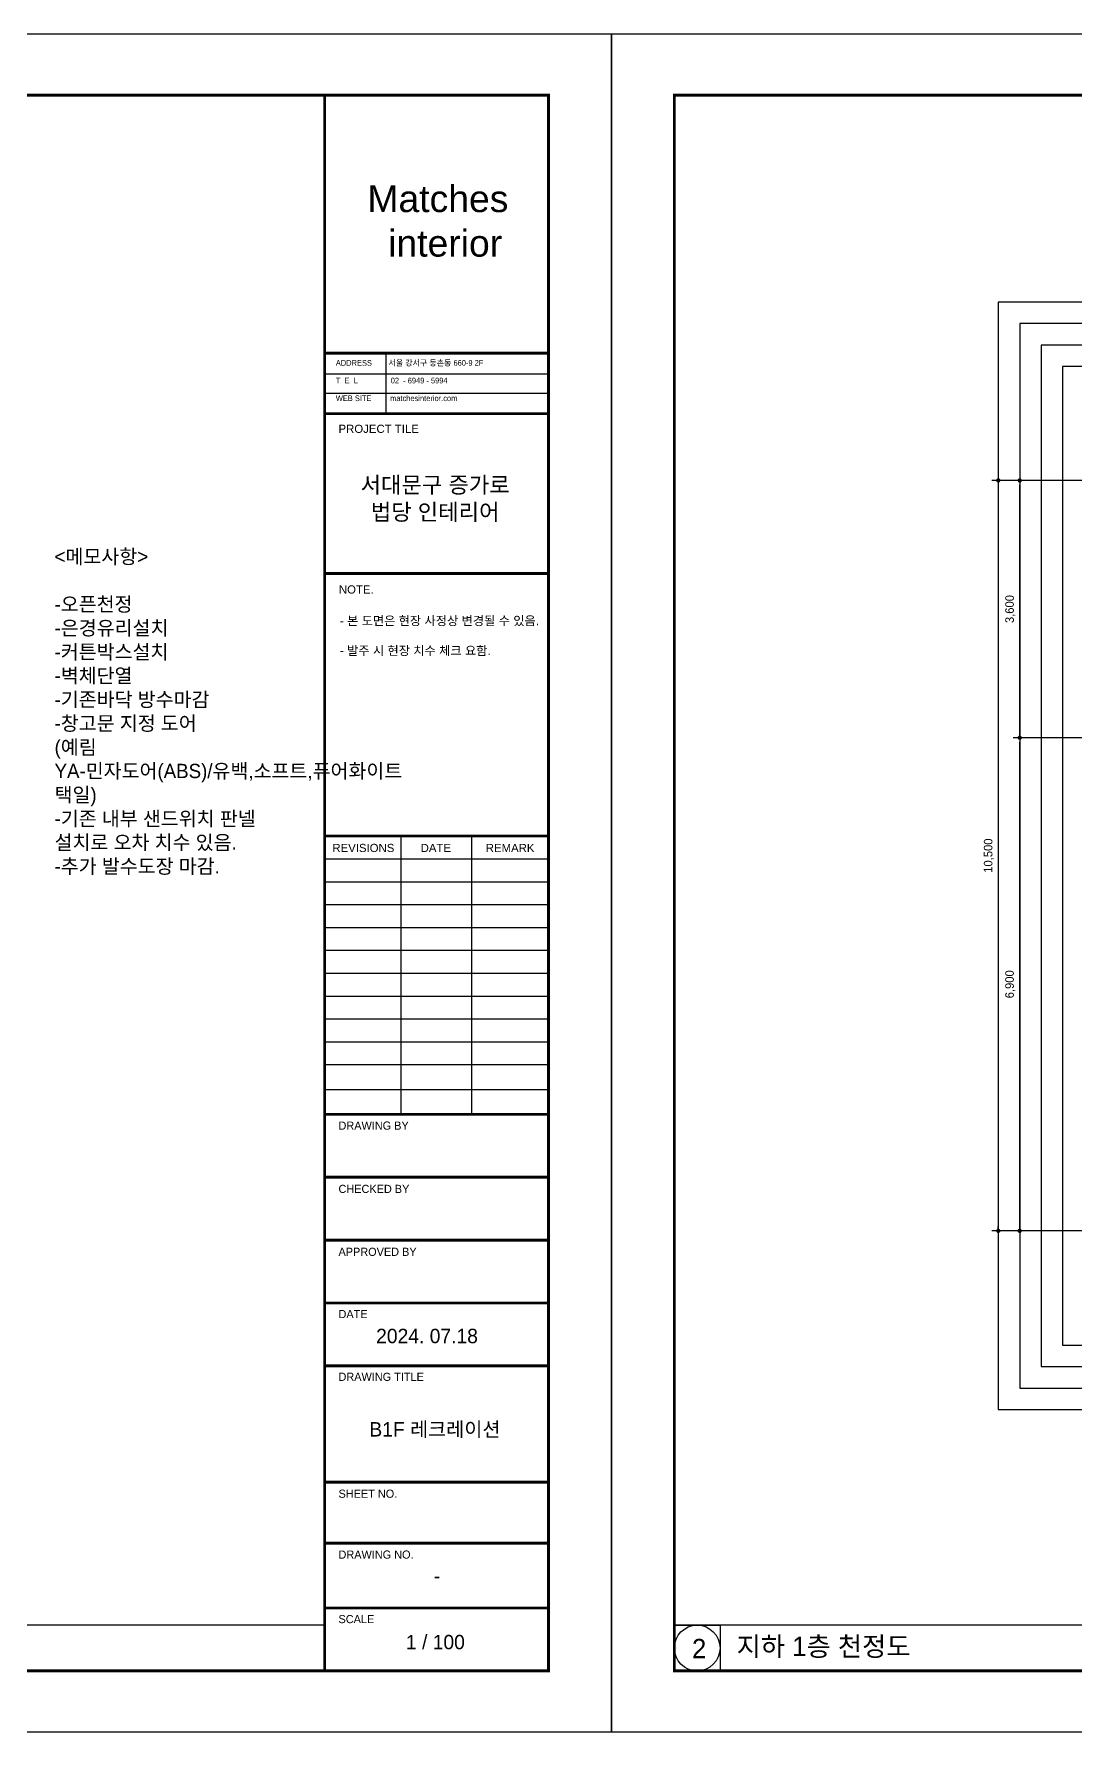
# Model space of a CAD drawing. Header units: millimetres. Extents: x -224448 to 1592092, y -164641 to 319001.
# Drawn here: x -61821 to -47252, y 146190 to 169950 of the extents above; entities that cross this region are included whole.
import ezdxf
from ezdxf.enums import TextEntityAlignment as Align

# ---------------------------------------------------------------- set-up
doc = ezdxf.new("R2010")
doc.units = ezdxf.units.MM
doc.layers.get('Defpoints').update_dxf_attribs({"color": 35})
for name, color, linetype in [('DIM', 3, 'Continuous'), ('I-TEXT', 7, 'Continuous'), ('I_FORMAT', 7, 'Continuous'), ('Layer 1', 7, 'Continuous')]:
    doc.layers.add(name, color=color, linetype=linetype)
doc.styles.add('HY울릉도', font='')
doc.styles.add('IABU-글꼴스타일', font='')
doc.styles.add('NTOP', font='Dotum.ttf')
doc.styles.add('sim', font='')
doc.styles.get("Standard").update_dxf_attribs({"font": 'arial.ttf'})
doc.styles.add('주석', font='arial.ttf')
doc.styles.get('HY울릉도').set_extended_font_data('HY울릉도L')
doc.styles.get('IABU-글꼴스타일').set_extended_font_data('HY울릉도L')
doc.styles.get('sim').set_extended_font_data('Pretendard Variable Light')
doc.dimstyles.new('IABC-100 (SUB)', dxfattribs={"dimscale": 60, "dimtxt": 2, "dimasz": 1, "dimexe": 1.5, "dimexo": 2, "dimgap": 1, "dimtad": 1, "dimdec": 0, "dimdsep": 46, "dimlunit": 6, "dimtxsty": 'IABU-글꼴스타일', "dimblk": '1234_Dot', "dimcen": 1, "dimclrd": 4, "dimclre": 4, "dimclrt": 7, "dimadec": 0, "dimazin": 0, "dimtfac": 1, "dimtdec": 0, "dimtix": 1, "dimtmove": 2, "dimatfit": 3, "dimldrblk": '1234_Dot', "dimfxl": 2, "dimtolj": 1, "dimtzin": 0, "dimarcsym": 0})

# ---------------------------------------------------------------- blocks, each defined once
blk = doc.blocks.new('1234_Dot')
at = {"color": 0, "linetype": 'ByBlock', "lineweight": -2}
blk.add_line((-0.5, 0), (-1, 0), dxfattribs=at)
at = {"color": 0, "linetype": 'ByBlock', "const_width": 0.5}
blk.add_lwpolyline([(-0.25, 0, 1), (0.25, 0, 1)], format="xyb", close=True, dxfattribs=at)
blk = doc.blocks.new('*D849')
at = {"layer": 'Defpoints', "color": 0, "ltscale": 50, "transparency": 16777216}
for p in [(-48026, 160103), (-46526, 160103), (-46526, 153203)]:
    blk.add_point(p, dxfattribs=at)
at = {"layer": 'DIM', "color": 4, "lineweight": -2, "ltscale": 50, "transparency": 16777216}
for p, q in [((-46646, 160103), (-48116, 160103)), ((-48026, 153263), (-48026, 160043)), ((-46646, 153203), (-48116, 153203))]:
    blk.add_line(p, q, dxfattribs=at)
at = {"layer": 'DIM', "color": 4, "lineweight": -2, "ltscale": 50, "transparency": 16777216, "xscale": 60, "yscale": 60, "zscale": 60}
for p, rotation in [((-48026, 160103), 90), ((-48026, 153203), 270)]:
    blk.add_blockref('1234_Dot', p, dxfattribs=dict(at, rotation=rotation))
at = {"layer": 'DIM', "color": 7, "ltscale": 50, "transparency": 16777216, "insert": (-48157, 156653), "char_height": 120, "attachment_point": 5, "rotation": 90, "style": 'IABU-글꼴스타일'}
blk.add_mtext('\\A1;6,900', dxfattribs=at)
blk = doc.blocks.new('*D850')
at = {"layer": 'Defpoints', "color": 0, "ltscale": 50, "transparency": 16777216}
for p in [(-48026, 163703), (-46526, 163703), (-46526, 160103)]:
    blk.add_point(p, dxfattribs=at)
at = {"layer": 'DIM', "color": 4, "lineweight": -2, "ltscale": 50, "transparency": 16777216}
for p, q in [((-46646, 163703), (-48116, 163703)), ((-48026, 160163), (-48026, 163643)), ((-46646, 160103), (-48116, 160103))]:
    blk.add_line(p, q, dxfattribs=at)
at = {"layer": 'DIM', "color": 4, "lineweight": -2, "ltscale": 50, "transparency": 16777216, "xscale": 60, "yscale": 60, "zscale": 60}
for p, rotation in [((-48026, 163703), 90), ((-48026, 160103), 270)]:
    blk.add_blockref('1234_Dot', p, dxfattribs=dict(at, rotation=rotation))
at = {"layer": 'DIM', "color": 7, "ltscale": 50, "transparency": 16777216, "insert": (-48157, 161903), "char_height": 120, "attachment_point": 5, "rotation": 90, "style": 'IABU-글꼴스타일'}
blk.add_mtext('\\A1;3,600', dxfattribs=at)
blk = doc.blocks.new('*D851')
at = {"layer": 'Defpoints', "color": 0, "ltscale": 50, "transparency": 16777216}
for p in [(-46526, 163703), (-48326, 153203), (-46526, 153203)]:
    blk.add_point(p, dxfattribs=at)
at = {"layer": 'DIM', "color": 4, "lineweight": -2, "ltscale": 50, "transparency": 16777216}
for p, q in [((-46646, 163703), (-48416, 163703)), ((-48326, 163643), (-48326, 153263)), ((-46646, 153203), (-48416, 153203))]:
    blk.add_line(p, q, dxfattribs=at)
at = {"layer": 'DIM', "color": 4, "lineweight": -2, "ltscale": 50, "transparency": 16777216, "xscale": 60, "yscale": 60, "zscale": 60}
for p, rotation in [((-48326, 163703), 90), ((-48326, 153203), 270)]:
    blk.add_blockref('1234_Dot', p, dxfattribs=dict(at, rotation=rotation))
at = {"layer": 'DIM', "color": 7, "ltscale": 50, "transparency": 16777216, "insert": (-48457, 158453), "char_height": 120, "attachment_point": 5, "rotation": 90, "style": 'IABU-글꼴스타일'}
blk.add_mtext('\\A1;10,500', dxfattribs=at)

msp = doc.modelspace()

# ---------------------------------------------------------------- linework, layer by layer
at = {"layer": 'Defpoints'}
for points in [[(-87340, 169950.153), (-53740, 169950.153), (-53740, 146190.153), (-87340, 146190.153)], [(-53740, 169950.153), (-20140, 169950.153), (-20140, 146190.153), (-53740, 146190.153)], [(-28524.535, 166197.525), (-48325.677, 166197.525), (-48325.677, 150703.458), (-28524.535, 150703.458)], [(-28824.535, 165897.525), (-48025.677, 165897.525), (-48025.677, 151003.458), (-28824.535, 151003.458)], [(-29124.535, 165597.525), (-47725.677, 165597.525), (-47725.677, 151303.458), (-29124.535, 151303.458)], [(-29424.535, 165297.525), (-47425.677, 165297.525), (-47425.677, 151603.458), (-29424.535, 151603.458)]]:
    msp.add_lwpolyline(points, close=True, dxfattribs=at)
at = {"layer": 'I_FORMAT'}
for p, q in [((-56896.827, 165483.348), (-56896.827, 164637.188)), ((-57752.104, 165195.014), (-54620.079, 165195.014)), ((-57752.025, 164926.214), (-54616.372, 164926.214)), ((-55691.402, 154833.065), (-55691.402, 158728.489)), ((-56683.593, 154819.872), (-56683.593, 158715.296)), ((-57752.025, 158408.489), (-54620, 158408.489)), ((-57752.025, 158088.489), (-54620, 158088.489)), ((-57752.025, 157768.489), (-54620, 157768.489)), ((-57752.025, 157448.489), (-54620, 157448.489)), ((-57752.025, 157128.489), (-54620, 157128.489)), ((-57752.025, 156808.489), (-54620, 156808.489)), ((-57752.025, 156488.489), (-54620, 156488.489)), ((-57752.025, 156168.489), (-54620, 156168.489)), ((-57752.025, 155848.489), (-54620, 155848.489)), ((-57752.025, 155528.489), (-54620, 155528.489)), ((-57752.025, 155180.777), (-54620, 155180.777)), ((-57752.025, 147685.353), (-86460, 147685.353)), ((-24152.025, 147685.353), (-52860, 147685.353))]:
    msp.add_line(p, q, dxfattribs=at)
for points, const_width in [([(-57752.025, 147045.353), (-86460, 147045.353), (-86460, 169094.953), (-57752.025, 169094.953)], 40.174), ([(-57752.025, 169094.953), (-57752.025, 147038.544)], 40.174), ([(-57752.025, 169094.953), (-54620, 169094.953), (-54620, 147045.353), (-57752.025, 147045.353)], 40.174), ([(-24152.025, 147045.353), (-52860, 147045.353), (-52860, 169094.953), (-24152.025, 169094.953)], 40.174), ([(-57752.025, 165483.348), (-54620, 165483.348)], 40.174), ([(-57752.025, 164637.88), (-54625.166, 164637.88)], 40.174), ([(-57752.025, 162399.607), (-54620, 162399.607)], 40.174), ([(-57752.025, 158728.489), (-54620, 158728.489)], 40.174), ([(-57752.025, 154833.065), (-54620, 154833.065)], 40.174), ([(-54620, 154833.065), (-57420, 154833.065)], 16), ([(-57752.025, 153953.065), (-54620, 153953.065)], 40.174), ([(-57752.025, 153073.065), (-54620, 153073.065)], 40.174), ([(-57752.025, 152193.065), (-54620, 152193.065)], 40.174), ([(-57752.025, 151313.065), (-54620, 151313.065)], 40.174), ([(-57752.025, 149685.353), (-54620, 149685.353)], 40.174), ([(-57420, 149685.353), (-54620, 149685.353)], 24), ([(-57752.025, 148833.065), (-54620, 148833.065)], 40.174), ([(-57420, 148833.065), (-54620, 148833.065)], 24), ([(-57752.025, 147925.353), (-54620, 147925.353)], 40.174), ([(-57420, 147925.353), (-54620, 147925.353)], 24)]:
    msp.add_lwpolyline(points, dxfattribs=dict(at, const_width=const_width))
msp.add_lwpolyline([(-52860, 147685.353), (-52220, 147685.353), (-52220, 147045.353), (-52860, 147045.353)], close=True, dxfattribs=at)
msp.add_circle((-52540, 147365.353), 320, dxfattribs=at)

# ---------------------------------------------------------------- texts
at = {"insert": (-56210.161, 150415.022), "char_height": 201.6, "width": 3701.04345, "attachment_point": 5, "style": 'sim'}
msp.add_mtext('B1F 레크레이션', dxfattribs=at)
at = {"layer": 'I-TEXT', "color": 0, "insert": (-61532.866, 162738.174), "char_height": 200, "width": 3178.397, "attachment_point": 1, "style": 'NTOP'}
msp.add_mtext('\\pxsm1;<메모사항>\\P\\P-오픈천정\\P-은경유리설치\\P-커튼박스설치\\P-벽체단열\\P-기존바닥 방수마감\\P-창고문 지정 도어\\P(예림 YA-민자도어(ABS)/유백,소프트,퓨어화이트 택일)\\P-기존 내부 샌드위치 판넬 설치로 오차 치수 있음.\\P-추가 발수도장 마감.', dxfattribs=at)
at = {"layer": 'I_FORMAT'}
for s, height, p in [('PROJECT TILE', 114.03042, (-57559.095, 164368.439)), ('NOTE.', 114.0304, (-57553.929, 162120.08))]:
    msp.add_text(s, height=height, dxfattribs=at).set_placement(p)
for s, p in [('REVISIONS', (-57211.158, 158560.571)), ('DATE', (-56197.252, 158560.571)), ('REMARK', (-55157.554, 158559.88))]:
    msp.add_text(s, height=114.0304, dxfattribs=at).set_placement(p, align=Align.MIDDLE_CENTER)
at = {"layer": 'I_FORMAT', "style": 'sim'}
for s, height, p in [('DRAWING BY', 114.0304, (-57559.095, 154618.259)), ('CHECKED BY', 114.0304, (-57559.095, 153732.821)), ('APPROVED BY', 114.03042, (-57559.095, 152852.821)), ('DATE', 114.0304, (-57559.095, 151981.792)), ('2024. 07.18', 201.6, (-57032.575, 151631.206)), ('DRAWING TITLE', 114.03042, (-57559.095, 151103.808)), ('SHEET NO.', 114.0304, (-57559.095, 149468.213)), ('DRAWING NO.', 114.03042, (-57559.095, 148615.924)), ('SCALE', 114.0304, (-57559.095, 147713.735))]:
    msp.add_text(s, height=height, dxfattribs=at).set_placement(p)
msp.add_text('-', height=201.6, dxfattribs=at).set_placement((-56179.907, 148374.287), align=Align.MIDDLE_CENTER)
at = {"layer": 'I_FORMAT', "insert": (-57596.821, 165387.79), "char_height": 114.030418, "width": 3215.12084, "attachment_point": 1, "line_spacing_factor": 0.93}
msp.add_mtext('{\\fGulim|b0|i0|c129|p50;\\H0.7x;ADDRESS        서울 강서구 등촌동 660-9 2F\\P\\fArial|b0|i0|c129|p34;\\P\\fGulim|b0|i0|c129|p50;T  E  L  \\fArial|b0|i0|c129|p34;          \\fArial|b0|i0|c0|p34;   \\fGulim|b0|i0|c129|p50;02  - 6949 - 5994\\P\\fArial|b0|i0|c129|p34;\\P\\fGulim|b0|i0|c129|p50;WEB SITE         matchesinterior.com}', dxfattribs=at)
at = {"layer": 'I_FORMAT', "insert": (-56206.805, 163438.6), "char_height": 228.06084, "width": 7049.60658, "attachment_point": 5}
msp.add_mtext('{\\fPretendard Variable SemiBold|b0|i0|c129|p2;서대문구 증가로\\P법당 인테리어}', dxfattribs=at)
at = {"layer": 'I_FORMAT', "linetype": 'ByBlock', "insert": (-57541.936, 161802.658), "char_height": 125.43346, "width": 2771.88373, "attachment_point": 1, "style": 'HY울릉도'}
msp.add_mtext('{\\fPretendard Variable Light|b0|i0|c129|p2;- 본 도면은 현장 사정상 변경될 수 있음.\\P\\P- 발주 시 현장 치수 체크 요함.}', dxfattribs=at)
at = {"layer": 'I_FORMAT', "attachment_point": 5, "style": 'sim'}
for s, insert, char_height, width in [('1 / 100', (-56203.299, 147447.63), 201.6, 3701.04345), ('\\pxql;지하 1층 천정도', (-49032.901, 147374.466), 270, 5910.6775), ('\\pxql;2', (-49656.988, 147358.466), 270, 5910.6775)]:
    msp.add_mtext(s, dxfattribs=dict(at, insert=insert, char_height=char_height, width=width))
at = {"layer": 'Layer 1', "color": 250, "insert": (-57154.883, 166829.17), "char_height": 373.824, "attachment_point": 7, "style": '주석'}
msp.add_mtext('Matches\\P  interior', dxfattribs=at)

# ---------------------------------------------------------------- dimensions: what is measured, and where the dimension line sits
at = {"layer": 'DIM', "ltscale": 50}
for base, p1, p2, picture, middle in [((-48325.677, 153203.458), (-46525.677, 163703.458), (-46525.677, 153203.458), '*D851', (-48457.105, 158453.458)), ((-48025.677, 163703.458), (-46525.677, 160103.458), (-46525.677, 163703.458), '*D850', (-48157.105, 161903.458)), ((-48025.677, 160103.458), (-46525.677, 153203.458), (-46525.677, 160103.458), '*D849', (-48157.105, 156653.458))]:
    dim = msp.add_linear_dim(base=base, p1=p1, p2=p2, angle=90, dimstyle='IABC-100 (SUB)', dxfattribs=at)
    dim.commit()
    dim.dimension.update_dxf_attribs({"geometry": picture, "text_midpoint": middle})

doc.saveas('drawing.dxf')
